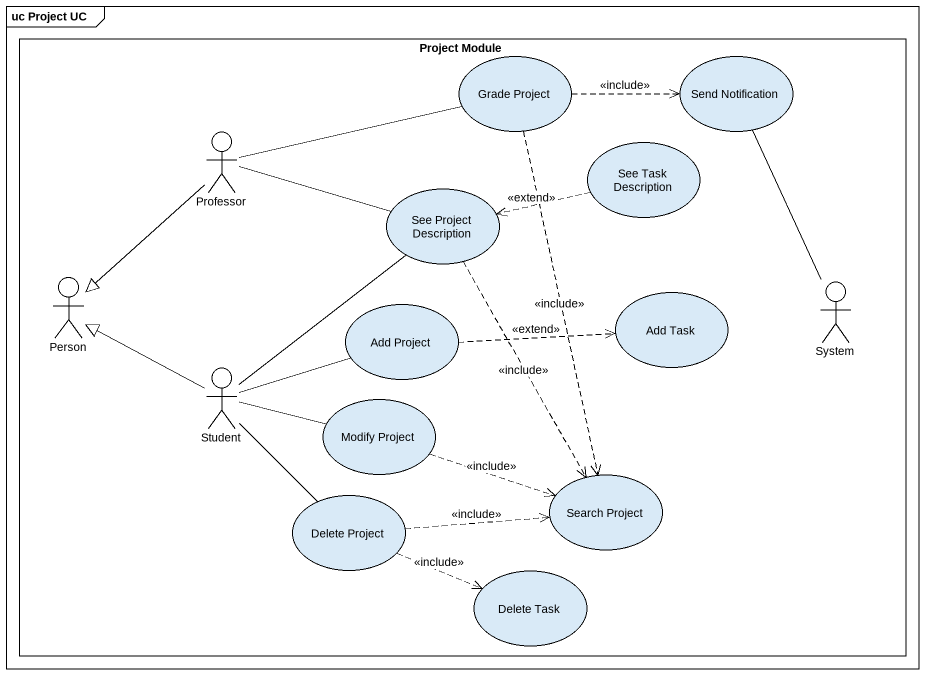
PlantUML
@startuml
mainframe uc Project UC
rectangle "Project Module" as Project_Module {
  usecase "Grade Project" as Grade_Project
  usecase "Send Notification" as Send_Notification
  actor Professor
  usecase "See Task Description" as See_Task_Description
  usecase "See Project Description" as See_Project_Description
  actor "Person" as Person_
  usecase "Add Project" as Add_Project
  usecase "Add Task" as Add_Task
  actor System
  actor Student
  usecase "Modify Project" as Modify_Project
  usecase "Search Project" as Search_Project
  usecase "Delete Project" as Delete_Project
  usecase "Delete Task" as Delete_Task
}
Grade_Project .right.> Send_Notification : <<include>>
Grade_Project ..> Search_Project : <<include>>
Professor -right- Grade_Project
Professor -right- See_Project_Description
Professor --|> Person_
See_Task_Description .left.> See_Project_Description : <<extend>>
See_Project_Description ..> Search_Project : <<include>>
Add_Project .right.> Add_Task : <<extend>>
System -up- Send_Notification
Student -up- See_Project_Description
Student -left-|> Person_
Student -right- Add_Project
Student -right- Modify_Project
Student -- Delete_Project
Modify_Project .right.> Search_Project : <<include>>
Delete_Project .right.> Search_Project : <<include>>
Delete_Project .right.> Delete_Task : <<include>>
@enduml
